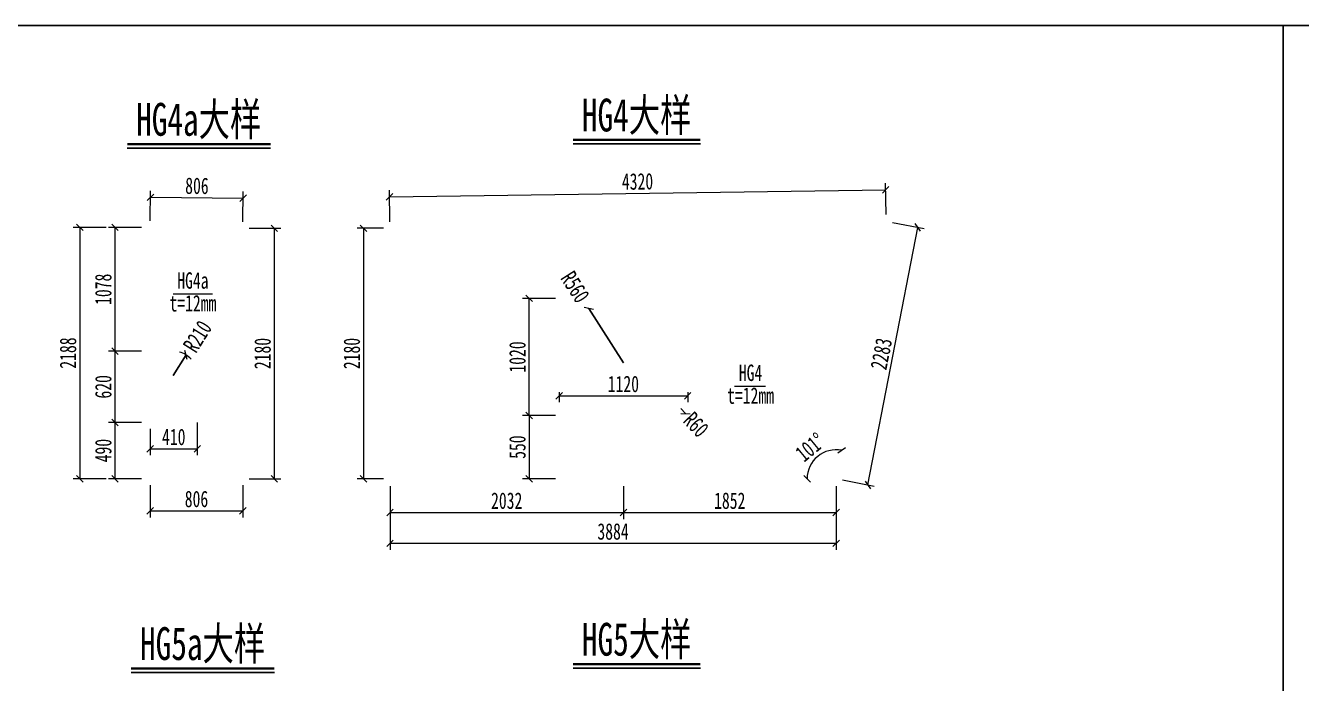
# Model space of a CAD drawing. Header units: millimetres. Extents: x -89049 to 410567, y -307459 to -100425.
# Drawn here: x 355615 to 366725, y -144361 to -138634 of the extents above; entities that cross this region are included whole.
import ezdxf
from ezdxf.enums import TextEntityAlignment as Align

# ---------------------------------------------------------------- set-up
doc = ezdxf.new("R2010")
doc.units = ezdxf.units.MM
doc.layers.get('Defpoints').update_dxf_attribs({"color": 8})
for name, color, linetype, lineweight in [('文字', 7, 'Continuous', 15), ('标注线及字体', 2, 'Continuous', 15), ('细实线', 4, 'Continuous', 15)]:
    doc.layers.add(name, color=color, linetype=linetype, lineweight=lineweight)
doc.styles.add('111', font='', dxfattribs={"width": 0.7})
doc.styles.add('BM_Dim', font='', dxfattribs={"width": 0.85})
doc.styles.get('111').set_extended_font_data('仿宋_GB2312')
doc.styles.get('BM_Dim').set_extended_font_data('仿宋_GB2312')
doc.dimstyles.new('200', dxfattribs={"dimscale": 0, "dimtxt": 2.5, "dimasz": 1, "dimexe": 1, "dimexo": 1, "dimgap": 0.6, "dimtad": 1, "dimdec": 0, "dimdsep": 46, "dimtxsty": '111', "dimblk": 'OBLIQUE', "dimcen": 0, "dimclrd": 4, "dimclre": 4, "dimclrt": 4, "dimadec": 1, "dimazin": 2, "dimtfac": 1, "dimtdec": 0, "dimtix": 1, "dimtmove": 2, "dimatfit": 3, "dimfxl": 4, "dimfxlon": 1, "dimtolj": 1, "dimlwd": -1, "dimlwe": -1, "dimarcsym": 0})

# ---------------------------------------------------------------- blocks, each defined once
blk = doc.blocks.new('_Oblique')
at = {"color": 0, "linetype": 'ByBlock', "lineweight": -2}
blk.add_line((-0.5, -0.5), (0.5, 0.5), dxfattribs=at)
blk = doc.blocks.new('*D3645')
at = {"layer": 'Defpoints', "color": 0, "transparency": 16777216}
for p in [(363105, -140063), (358789, -140399), (363109, -140338)]:
    blk.add_point(p, dxfattribs=at)
at = {"layer": '细实线', "color": 4, "transparency": 16777216}
for p, q in [((358788, -140342), (358784, -140068)), ((358785, -140125), (363105, -140063)), ((363108, -140280), (363104, -140006))]:
    blk.add_line(p, q, dxfattribs=at)
at = {"layer": '细实线', "color": 4, "transparency": 16777216, "xscale": 57.14285714285715, "yscale": 57.14285714285715, "zscale": 57.14285714285715}
for p, rotation in [((363105, -140063), 0.8161736947575524), ((358785, -140125), 180.8161736947576)]:
    blk.add_blockref('_Oblique', p, dxfattribs=dict(at, rotation=rotation))
at = {"layer": '细实线', "color": 4, "transparency": 16777216, "insert": (360944, -139992), "char_height": 142.9, "attachment_point": 5, "rotation": 0.8162, "style": '111'}
blk.add_mtext('\\A1;4320', dxfattribs=at)
blk = doc.blocks.new('*D3646')
at = {"layer": 'Defpoints', "color": 0, "transparency": 16777216}
for p in [(358789, -142579), (362673, -142579), (362673, -143141)]:
    blk.add_point(p, dxfattribs=at)
at = {"layer": '细实线', "color": 4, "transparency": 16777216}
for p, q in [((358789, -142912), (358789, -143198)), ((362673, -142912), (362673, -143198)), ((358789, -143141), (362673, -143141))]:
    blk.add_line(p, q, dxfattribs=at)
at = {"layer": '细实线', "color": 4, "transparency": 16777216, "xscale": 57.14285714285715, "yscale": 57.14285714285715, "zscale": 57.14285714285715}
for p, rotation in [((358789, -143141), 179.9999999999992), ((362673, -143141), 359.9999999999991)]:
    blk.add_blockref('_Oblique', p, dxfattribs=dict(at, rotation=rotation))
at = {"layer": '细实线', "color": 4, "transparency": 16777216, "insert": (360731, -143039), "char_height": 142.9, "attachment_point": 5, "style": '111'}
blk.add_mtext('\\A1;3884', dxfattribs=at)
blk = doc.blocks.new('*D3647')
at = {"layer": 'Defpoints', "color": 0, "transparency": 16777216}
for p in [(363109, -140338), (363385, -140391), (362673, -142579)]:
    blk.add_point(p, dxfattribs=at)
at = {"layer": '细实线', "color": 4, "transparency": 16777216}
for p, q in [((362949, -142633), (363385, -140391)), ((363165, -140348), (363441, -140402)), ((362729, -142590), (363005, -142643))]:
    blk.add_line(p, q, dxfattribs=at)
at = {"layer": '细实线', "color": 4, "transparency": 16777216, "xscale": 57.14285714285715, "yscale": 57.14285714285715, "zscale": 57.14285714285715}
for p, rotation in [((363385, -140391), 78.99999999998344), ((362949, -142633), 258.9999999999834)]:
    blk.add_blockref('_Oblique', p, dxfattribs=dict(at, rotation=rotation))
at = {"layer": '细实线', "color": 4, "transparency": 16777216, "insert": (363067, -141492), "char_height": 142.9, "attachment_point": 5, "rotation": 79, "style": '111'}
blk.add_mtext('\\A1;2283', dxfattribs=at)
blk = doc.blocks.new('*D3648')
at = {"layer": 'Defpoints', "color": 0, "transparency": 16777216}
for p in [(358789, -140399), (358559, -142579), (358789, -142579)]:
    blk.add_point(p, dxfattribs=at)
at = {"layer": '细实线', "color": 4, "transparency": 16777216}
for p, q in [((358732, -140399), (358502, -140399)), ((358559, -140399), (358559, -142579)), ((358732, -142579), (358502, -142579))]:
    blk.add_line(p, q, dxfattribs=at)
at = {"layer": '细实线', "color": 4, "transparency": 16777216, "xscale": 57.14285714285715, "yscale": 57.14285714285715, "zscale": 57.14285714285715}
for p, rotation in [((358559, -140399), 90), ((358559, -142579), 270)]:
    blk.add_blockref('_Oblique', p, dxfattribs=dict(at, rotation=rotation))
at = {"layer": '细实线', "color": 4, "transparency": 16777216, "insert": (358457, -141489), "char_height": 142.9, "attachment_point": 5, "rotation": 90, "style": '111'}
blk.add_mtext('\\A1;2180', dxfattribs=at)
blk = doc.blocks.new('*D3649')
at = {"layer": 'Defpoints', "color": 0, "transparency": 16777216}
for p in [(360821, -142029), (360001, -142579), (360821, -142579)]:
    blk.add_point(p, dxfattribs=at)
at = {"layer": '细实线', "color": 4, "transparency": 16777216}
for p, q in [((360230, -142029), (359944, -142029)), ((360001, -142029), (360001, -142579)), ((360230, -142579), (359944, -142579))]:
    blk.add_line(p, q, dxfattribs=at)
at = {"layer": '细实线', "color": 4, "transparency": 16777216, "xscale": 57.14285714285715, "yscale": 57.14285714285715, "zscale": 57.14285714285715}
for p, rotation in [((360001, -142029), 90), ((360001, -142579), 270)]:
    blk.add_blockref('_Oblique', p, dxfattribs=dict(at, rotation=rotation))
at = {"layer": '细实线', "color": 4, "transparency": 16777216, "insert": (359899, -142304), "char_height": 142.9, "attachment_point": 5, "rotation": 90, "style": '111'}
blk.add_mtext('\\A1;550', dxfattribs=at)
blk = doc.blocks.new('*D3650')
at = {"layer": 'Defpoints', "color": 0, "transparency": 16777216}
for p in [(360001, -141009), (360821, -141009), (360821, -142029)]:
    blk.add_point(p, dxfattribs=at)
at = {"layer": '细实线', "color": 4, "transparency": 16777216}
for p, q in [((360230, -141009), (359944, -141009)), ((360001, -142029), (360001, -141009)), ((360230, -142029), (359944, -142029))]:
    blk.add_line(p, q, dxfattribs=at)
at = {"layer": '细实线', "color": 4, "transparency": 16777216, "xscale": 57.14285714285715, "yscale": 57.14285714285715, "zscale": 57.14285714285715}
for p, rotation in [((360001, -141009), 90), ((360001, -142029), 270)]:
    blk.add_blockref('_Oblique', p, dxfattribs=dict(at, rotation=rotation))
at = {"layer": '细实线', "color": 4, "transparency": 16777216, "insert": (359899, -141519), "char_height": 142.9, "attachment_point": 5, "rotation": 90, "style": '111'}
blk.add_mtext('\\A1;1020', dxfattribs=at)
blk = doc.blocks.new('*D3651')
at = {"layer": 'Defpoints', "color": 0, "transparency": 16777216}
for p in [(360821, -142029), (358789, -142579), (360821, -142873)]:
    blk.add_point(p, dxfattribs=at)
at = {"layer": '细实线', "color": 4, "transparency": 16777216}
for p, q in [((358789, -142644), (358789, -142930)), ((360821, -142644), (360821, -142930)), ((358789, -142873), (360821, -142873))]:
    blk.add_line(p, q, dxfattribs=at)
at = {"layer": '细实线', "color": 4, "transparency": 16777216, "xscale": 57.14285714285715, "yscale": 57.14285714285715, "zscale": 57.14285714285715, "rotation": 180}
blk.add_blockref('_Oblique', (358789, -142873), dxfattribs=at)
at = {"layer": '细实线', "color": 4, "transparency": 16777216, "xscale": 57.14285714285715, "yscale": 57.14285714285715, "zscale": 57.14285714285715}
blk.add_blockref('_Oblique', (360821, -142873), dxfattribs=at)
at = {"layer": '细实线', "color": 4, "transparency": 16777216, "insert": (359805, -142771), "char_height": 142.9, "attachment_point": 5, "style": '111'}
blk.add_mtext('\\A1;2032', dxfattribs=at)
blk = doc.blocks.new('*D3652')
at = {"layer": 'Defpoints', "color": 0, "transparency": 16777216}
for p in [(360821, -142029), (362673, -142579), (362673, -142873)]:
    blk.add_point(p, dxfattribs=at)
at = {"layer": '细实线', "color": 4, "transparency": 16777216}
for p, q in [((360821, -142644), (360821, -142930)), ((362673, -142644), (362673, -142930)), ((360821, -142873), (362673, -142873))]:
    blk.add_line(p, q, dxfattribs=at)
at = {"layer": '细实线', "color": 4, "transparency": 16777216, "xscale": 57.14285714285715, "yscale": 57.14285714285715, "zscale": 57.14285714285715, "rotation": 180}
blk.add_blockref('_Oblique', (360821, -142873), dxfattribs=at)
at = {"layer": '细实线', "color": 4, "transparency": 16777216, "xscale": 57.14285714285715, "yscale": 57.14285714285715, "zscale": 57.14285714285715}
blk.add_blockref('_Oblique', (362673, -142873), dxfattribs=at)
at = {"layer": '细实线', "color": 4, "transparency": 16777216, "insert": (361747, -142771), "char_height": 142.9, "attachment_point": 5, "style": '111'}
blk.add_mtext('\\A1;1852', dxfattribs=at)
blk = doc.blocks.new('*D3653')
at = {"layer": 'Defpoints', "color": 0, "transparency": 16777216}
for p in [(360261, -141769), (361381, -141769), (361381, -141857)]:
    blk.add_point(p, dxfattribs=at)
at = {"layer": '细实线', "color": 4, "transparency": 16777216}
for p, q in [((360261, -141826), (360261, -141914)), ((360261, -141857), (361381, -141857)), ((361381, -141826), (361381, -141914))]:
    blk.add_line(p, q, dxfattribs=at)
at = {"layer": '细实线', "color": 4, "transparency": 16777216, "xscale": 57.14285714285715, "yscale": 57.14285714285715, "zscale": 57.14285714285715, "rotation": 180}
blk.add_blockref('_Oblique', (360261, -141857), dxfattribs=at)
at = {"layer": '细实线', "color": 4, "transparency": 16777216, "xscale": 57.14285714285715, "yscale": 57.14285714285715, "zscale": 57.14285714285715}
blk.add_blockref('_Oblique', (361381, -141857), dxfattribs=at)
at = {"layer": '细实线', "color": 4, "transparency": 16777216, "insert": (360821, -141755), "char_height": 142.9, "attachment_point": 5, "style": '111'}
blk.add_mtext('\\A1;1120', dxfattribs=at)
blk = doc.blocks.new('*D3654')
at = {"layer": 'Defpoints', "color": 0, "transparency": 16777216}
for p in [(360520, -141097), (360821, -141569)]:
    blk.add_point(p, dxfattribs=at)
at = {"layer": '细实线', "color": 4, "transparency": 16777216}
for p, q in [((360520, -141097), (360821, -141569)), ((360821, -141569), (360520, -141097))]:
    blk.add_line(p, q, dxfattribs=at)
at = {"layer": '细实线', "color": 4, "transparency": 16777216, "xscale": 57.14285714285715, "yscale": 57.14285714285715, "zscale": 57.14285714285715, "rotation": 122.5175892458309}
blk.add_blockref('_Oblique', (360520, -141097), dxfattribs=at)
at = {"layer": '细实线', "color": 4, "transparency": 16777216, "insert": (360401, -140910), "char_height": 142.9, "attachment_point": 5, "rotation": 302.5176, "style": '111'}
blk.add_mtext('\\A1;R560', dxfattribs=at)
blk = doc.blocks.new('*D3655')
at = {"layer": 'Defpoints', "color": 0, "transparency": 16777216}
for p in [(361321, -141969), (361363, -142012)]:
    blk.add_point(p, dxfattribs=at)
at = {"layer": '细实线', "color": 4, "transparency": 16777216}
for p, q in [((361363, -142012), (361321, -141969)), ((361321, -141969), (361363, -142012))]:
    blk.add_line(p, q, dxfattribs=at)
at = {"layer": '细实线', "color": 4, "transparency": 16777216, "xscale": 57.14285714285715, "yscale": 57.14285714285715, "zscale": 57.14285714285715, "rotation": 313.6470065939067}
blk.add_blockref('_Oblique', (361363, -142012), dxfattribs=at)
at = {"layer": '细实线', "color": 4, "transparency": 16777216, "insert": (361454, -142108), "char_height": 142.9, "attachment_point": 5, "rotation": 313.647, "style": '111'}
blk.add_mtext('\\A1;R60', dxfattribs=at)
blk = doc.blocks.new('*D3656')
at = {"layer": 'Defpoints', "color": 0, "transparency": 16777216}
for p in [(362752, -142176), (362459, -142445), (362276, -142579), (362638, -142579), (362680, -142545)]:
    blk.add_point(p, dxfattribs=at)
at = {"layer": '细实线', "color": 4, "transparency": 16777216}
blk.add_arc((362673, -142579), 252, 79, 180, dxfattribs=at)
at = {"layer": '细实线', "color": 4, "transparency": 16777216, "xscale": 57.14285714285715, "yscale": 57.14285714285715, "zscale": 57.14285714285715}
for p, rotation in [((362721, -142331), 348.9999999999809), ((362421, -142579), 270)]:
    blk.add_blockref('_Oblique', p, dxfattribs=dict(at, rotation=rotation))
at = {"layer": '细实线', "color": 4, "transparency": 16777216, "insert": (362448, -142305), "char_height": 142.9, "attachment_point": 5, "rotation": 39.5, "style": '111'}
blk.add_mtext('\\A1;101%%d', dxfattribs=at)
blk = doc.blocks.new('*D3657')
at = {"layer": 'Defpoints', "color": 0, "transparency": 16777216}
for p in [(357510, -140137), (356701, -140391), (357507, -140399)]:
    blk.add_point(p, dxfattribs=at)
at = {"layer": '细实线', "color": 4, "transparency": 16777216}
for p, q in [((356702, -140333), (356705, -140072)), ((357508, -140342), (357510, -140080)), ((356704, -140129), (357510, -140137))]:
    blk.add_line(p, q, dxfattribs=at)
at = {"layer": '细实线', "color": 4, "transparency": 16777216, "xscale": 57.14285714285715, "yscale": 57.14285714285715, "zscale": 57.14285714285715}
for p, rotation in [((356704, -140129), 179.4262908393074), ((357510, -140137), 359.4262908393074)]:
    blk.add_blockref('_Oblique', p, dxfattribs=dict(at, rotation=rotation))
at = {"layer": '细实线', "color": 4, "transparency": 16777216, "insert": (357108, -140030), "char_height": 142.9, "attachment_point": 5, "rotation": 359.4263, "style": '111'}
blk.add_mtext('\\A1;806', dxfattribs=at)
blk = doc.blocks.new('*D3658')
at = {"layer": 'Defpoints', "color": 0, "transparency": 16777216}
for p in [(356701, -142579), (357507, -142579), (357507, -142859)]:
    blk.add_point(p, dxfattribs=at)
at = {"layer": '细实线', "color": 4, "transparency": 16777216}
for p, q in [((356701, -142636), (356701, -142916)), ((357507, -142636), (357507, -142916)), ((356701, -142859), (357507, -142859))]:
    blk.add_line(p, q, dxfattribs=at)
at = {"layer": '细实线', "color": 4, "transparency": 16777216, "xscale": 57.14285714285715, "yscale": 57.14285714285715, "zscale": 57.14285714285715}
for p, rotation in [((356701, -142859), 179.999999999998), ((357507, -142859), 359.9999999999979)]:
    blk.add_blockref('_Oblique', p, dxfattribs=dict(at, rotation=rotation))
at = {"layer": '细实线', "color": 4, "transparency": 16777216, "insert": (357104, -142756), "char_height": 142.9, "attachment_point": 5, "style": '111'}
blk.add_mtext('\\A1;806', dxfattribs=at)
blk = doc.blocks.new('*D3659')
at = {"layer": 'Defpoints', "color": 0, "transparency": 16777216}
for p in [(356701, -140391), (356088, -142579), (356701, -142579)]:
    blk.add_point(p, dxfattribs=at)
at = {"layer": '细实线', "color": 4, "transparency": 16777216}
for p, q in [((356317, -140391), (356031, -140391)), ((356088, -140391), (356088, -142579)), ((356317, -142579), (356031, -142579))]:
    blk.add_line(p, q, dxfattribs=at)
at = {"layer": '细实线', "color": 4, "transparency": 16777216, "xscale": 57.14285714285715, "yscale": 57.14285714285715, "zscale": 57.14285714285715}
for p, rotation in [((356088, -140391), 90), ((356088, -142579), 270)]:
    blk.add_blockref('_Oblique', p, dxfattribs=dict(at, rotation=rotation))
at = {"layer": '细实线', "color": 4, "transparency": 16777216, "insert": (355986, -141485), "char_height": 142.9, "attachment_point": 5, "rotation": 90, "style": '111'}
blk.add_mtext('\\A1;2188', dxfattribs=at)
blk = doc.blocks.new('*D3660')
at = {"layer": 'Defpoints', "color": 0, "transparency": 16777216}
for p in [(357507, -140399), (357782, -140399), (357507, -142579)]:
    blk.add_point(p, dxfattribs=at)
at = {"layer": '细实线', "color": 4, "transparency": 16777216}
for p, q in [((357564, -140399), (357839, -140399)), ((357782, -142579), (357782, -140399)), ((357564, -142579), (357839, -142579))]:
    blk.add_line(p, q, dxfattribs=at)
at = {"layer": '细实线', "color": 4, "transparency": 16777216, "xscale": 57.14285714285715, "yscale": 57.14285714285715, "zscale": 57.14285714285715}
for p, rotation in [((357782, -140399), 90), ((357782, -142579), 270)]:
    blk.add_blockref('_Oblique', p, dxfattribs=dict(at, rotation=rotation))
at = {"layer": '细实线', "color": 4, "transparency": 16777216, "insert": (357680, -141489), "char_height": 142.9, "attachment_point": 5, "rotation": 90, "style": '111'}
blk.add_mtext('\\A1;2180', dxfattribs=at)
blk = doc.blocks.new('*D3661')
at = {"layer": 'Defpoints', "color": 0, "transparency": 16777216}
for p in [(356395, -142089), (356701, -142089), (356701, -142579)]:
    blk.add_point(p, dxfattribs=at)
at = {"layer": '细实线', "color": 4, "transparency": 16777216}
for p, q in [((356624, -142089), (356338, -142089)), ((356395, -142579), (356395, -142089)), ((356624, -142579), (356338, -142579))]:
    blk.add_line(p, q, dxfattribs=at)
at = {"layer": '细实线', "color": 4, "transparency": 16777216, "xscale": 57.14285714285715, "yscale": 57.14285714285715, "zscale": 57.14285714285715}
for p, rotation in [((356395, -142089), 90), ((356395, -142579), 270)]:
    blk.add_blockref('_Oblique', p, dxfattribs=dict(at, rotation=rotation))
at = {"layer": '细实线', "color": 4, "transparency": 16777216, "insert": (356293, -142334), "char_height": 142.9, "attachment_point": 5, "rotation": 90, "style": '111'}
blk.add_mtext('\\A1;490', dxfattribs=at)
blk = doc.blocks.new('*D3662')
at = {"layer": 'Defpoints', "color": 0, "transparency": 16777216}
for p in [(356395, -141469), (356701, -141469), (356701, -142089)]:
    blk.add_point(p, dxfattribs=at)
at = {"layer": '细实线', "color": 4, "transparency": 16777216}
for p, q in [((356624, -141469), (356338, -141469)), ((356395, -142089), (356395, -141469)), ((356624, -142089), (356338, -142089))]:
    blk.add_line(p, q, dxfattribs=at)
at = {"layer": '细实线', "color": 4, "transparency": 16777216, "xscale": 57.14285714285715, "yscale": 57.14285714285715, "zscale": 57.14285714285715}
for p, rotation in [((356395, -141469), 90), ((356395, -142089), 270)]:
    blk.add_blockref('_Oblique', p, dxfattribs=dict(at, rotation=rotation))
at = {"layer": '细实线', "color": 4, "transparency": 16777216, "insert": (356293, -141779), "char_height": 142.9, "attachment_point": 5, "rotation": 90, "style": '111'}
blk.add_mtext('\\A1;620', dxfattribs=at)
blk = doc.blocks.new('*D3663')
at = {"layer": 'Defpoints', "color": 0, "transparency": 16777216}
for p in [(356395, -140391), (356701, -140391), (356701, -141469)]:
    blk.add_point(p, dxfattribs=at)
at = {"layer": '细实线', "color": 4, "transparency": 16777216}
for p, q in [((356624, -140391), (356338, -140391)), ((356395, -141469), (356395, -140391)), ((356624, -141469), (356338, -141469))]:
    blk.add_line(p, q, dxfattribs=at)
at = {"layer": '细实线', "color": 4, "transparency": 16777216, "xscale": 57.14285714285715, "yscale": 57.14285714285715, "zscale": 57.14285714285715}
for p, rotation in [((356395, -140391), 90), ((356395, -141469), 270)]:
    blk.add_blockref('_Oblique', p, dxfattribs=dict(at, rotation=rotation))
at = {"layer": '细实线', "color": 4, "transparency": 16777216, "insert": (356293, -140930), "char_height": 142.9, "attachment_point": 5, "rotation": 90, "style": '111'}
blk.add_mtext('\\A1;1078', dxfattribs=at)
blk = doc.blocks.new('*D3664')
at = {"layer": 'Defpoints', "color": 0, "transparency": 16777216}
for p in [(357111, -141971), (356701, -142089), (357111, -142318)]:
    blk.add_point(p, dxfattribs=at)
at = {"layer": '细实线', "color": 4, "transparency": 16777216}
for p, q in [((357111, -142089), (357111, -142375)), ((356701, -142146), (356701, -142375)), ((356701, -142318), (357111, -142318))]:
    blk.add_line(p, q, dxfattribs=at)
at = {"layer": '细实线', "color": 4, "transparency": 16777216, "xscale": 57.14285714285715, "yscale": 57.14285714285715, "zscale": 57.14285714285715, "rotation": 180}
blk.add_blockref('_Oblique', (356701, -142318), dxfattribs=at)
at = {"layer": '细实线', "color": 4, "transparency": 16777216, "xscale": 57.14285714285715, "yscale": 57.14285714285715, "zscale": 57.14285714285715}
blk.add_blockref('_Oblique', (357111, -142318), dxfattribs=at)
at = {"layer": '细实线', "color": 4, "transparency": 16777216, "insert": (356906, -142216), "char_height": 142.9, "attachment_point": 5, "style": '111'}
blk.add_mtext('\\A1;410', dxfattribs=at)
blk = doc.blocks.new('*D3665')
at = {"layer": 'Defpoints', "color": 0, "transparency": 16777216}
for p in [(357013, -141501), (356901, -141679)]:
    blk.add_point(p, dxfattribs=at)
at = {"layer": '细实线', "color": 4, "transparency": 16777216}
for p, q in [((357013, -141501), (356901, -141679)), ((356901, -141679), (357013, -141501))]:
    blk.add_line(p, q, dxfattribs=at)
blk.add_arc((356901, -141679), 210, 42.2537, 74.3608, dxfattribs=at)
at = {"layer": '细实线', "color": 4, "transparency": 16777216, "xscale": 57.14285714285715, "yscale": 57.14285714285715, "zscale": 57.14285714285715, "rotation": 57.89285402180658}
blk.add_blockref('_Oblique', (357013, -141501), dxfattribs=at)
at = {"layer": '细实线', "color": 4, "transparency": 16777216, "insert": (357113, -141341), "char_height": 142.9, "attachment_point": 5, "rotation": 57.8929, "style": '111'}
blk.add_mtext('\\A1;R210', dxfattribs=at)

msp = doc.modelspace()

# ---------------------------------------------------------------- linework, layer by layer
at = {"color": 4}
for p, q in [((356500.7, -139701.2), (357748.5, -139701.2)), ((360383, -139663.8), (361492.4, -139663.8)), ((356534.7, -144264.4), (357782.4, -144264.4)), ((360383, -144226.7), (361492.4, -144226.7))]:
    msp.add_line(p, q, dxfattribs=at)
at = {"color": 6, "const_width": 20.6}
for points in [[(360383, -139629.6), (361492.4, -139629.6)], [(356500.7, -139666.9), (357748.5, -139666.9)], [(360383, -144192.4), (361492.4, -144192.4)], [(356534.7, -144230.1), (357782.4, -144230.1)]]:
    msp.add_lwpolyline(points, dxfattribs=at)
at = {"layer": 'Defpoints'}
for points in [[(366566.6, -138634.1), (344566.6, -138634.1), (344566.6, -153251.3), (366566.6, -153251.3)], [(388566.6, -138634.1), (366566.6, -138634.1), (366566.6, -153251.3), (388566.6, -153251.3)]]:
    msp.add_lwpolyline(points, close=True, dxfattribs=at)
at = {"layer": '细实线'}
for p, q in [((356900, -140970.7), (357242.8, -140970.7)), ((361788.8, -141774.2), (362057.5, -141774.2))]:
    msp.add_line(p, q, dxfattribs=at)

# ---------------------------------------------------------------- texts
at = {"layer": '文字', "style": 'BM_Dim', "width": 0.7}
for s, p in [('HG4a', (357073, -140967.6)), ('t=12mm', (357073, -141166)), ('HG4', (361928.3, -141771.1)), ('t=12mm', (361928.3, -141969.5))]:
    msp.add_text(s, height=142.86, dxfattribs=at).set_placement(p, align=Align.BOTTOM_CENTER)
at = {"layer": '标注线及字体', "style": '111', "width": 0.7}
for s, p in [('HG4a大样', (357123.5, -139444.7)), ('HG4大样', (360936.6, -139407.3)), ('HG5a大样', (357157.4, -144007.9)), ('HG5大样', (360936.6, -143970.2))]:
    msp.add_text(s, height=285.71, dxfattribs=at).set_placement(p, align=Align.MIDDLE)

# ---------------------------------------------------------------- dimensions: what is measured, and where the dimension line sits
at = {"layer": '细实线'}
for p1, p2, distance, picture, middle in [((356701.5, -140390.6), (357507.2, -140398.7), 262, '*D3657', (357108, -140030.5)), ((358789, -140399.1), (363109, -140337.6), 274.2, '*D3645', (360943.6, -139991.9)), ((362673.3, -142578.9), (363109, -140337.6), -280.9, '*D3647', (363066.5, -141492.3)), ((356701.5, -142578.9), (357507.2, -142578.9), -279.6, '*D3658', (357104.3, -142756.3)), ((358789, -142578.9), (362673.3, -142578.9), -562.1, '*D3646', (360731.2, -143038.8))]:
    dim = msp.add_aligned_dim(p1=p1, p2=p2, distance=distance, dimstyle='200', override={"dimscale": 57.142857, "dimblk": 'Oblique'}, dxfattribs=at)
    dim.commit()
    dim.dimension.update_dxf_attribs({"geometry": picture, "text_midpoint": middle})
for base, p1, p2, picture, middle in [((356088.1, -142578.9), (356701.5, -140390.6), (356701.5, -142578.9), '*D3659', (355985.9, -141484.8)), ((356394.9, -140390.6), (356701.5, -141468.9), (356701.5, -140390.6), '*D3663', (356292.7, -140929.8)), ((357781.8, -140398.7), (357507.2, -142578.9), (357507.2, -140398.7), '*D3660', (357679.6, -141488.8)), ((358559.2, -142578.9), (358789, -140399.1), (358789, -142578.9), '*D3648', (358457, -141489)), ((360001.1, -141008.9), (360821.5, -142028.9), (360821.5, -141008.9), '*D3650', (359898.9, -141518.9)), ((356394.9, -141468.9), (356701.5, -142088.9), (356701.5, -141468.9), '*D3662', (356292.7, -141778.9)), ((356394.9, -142088.9), (356701.5, -142578.9), (356701.5, -142088.9), '*D3661', (356292.7, -142333.9)), ((360001.1, -142578.9), (360821.5, -142028.9), (360821.5, -142578.9), '*D3649', (359898.9, -142303.9))]:
    dim = msp.add_linear_dim(base=base, p1=p1, p2=p2, angle=90, dimstyle='200', override={"dimscale": 57.142857, "dimblk": 'Oblique'}, dxfattribs=at)
    dim.commit()
    dim.dimension.update_dxf_attribs({"geometry": picture, "text_midpoint": middle})
for center, mpoint, picture, middle in [((360821.5, -141568.9), (360520.4, -141096.7), '*D3654', (360401.3, -140909.8)), ((356901.5, -141678.9), (357013.1, -141501), '*D3665', (357113.3, -141341.4)), ((361321.5, -141968.9), (361362.9, -142012.3), '*D3655', (361454.1, -142108))]:
    dim = msp.add_radius_dim(center=center, mpoint=mpoint, dimstyle='200', override={"dimscale": 57.142857, "dimblk": 'Oblique'}, dxfattribs=at)
    dim.commit()
    dim.dimension.update_dxf_attribs({"geometry": picture, "text_midpoint": middle, "dimtype": 164})
for base, p1, p2, picture, middle in [((361381.5, -141856.9), (360261.5, -141768.9), (361381.5, -141768.9), '*D3653', (360821.5, -141754.7)), ((357111.5, -142317.8), (356701.5, -142088.9), (357111.5, -141970.7), '*D3664', (356906.5, -142215.5)), ((360821.455, -142872.8003), (358789.019, -142578.9097), (360821.455, -142028.9097), '*D3651', (359805.237, -142770.5609)), ((362673.3, -142872.8), (360821.5, -142028.9), (362673.3, -142578.9), '*D3652', (361747.4, -142770.6))]:
    dim = msp.add_linear_dim(base=base, p1=p1, p2=p2, dimstyle='200', override={"dimscale": 57.142857, "dimblk": 'Oblique'}, dxfattribs=at)
    dim.commit()
    dim.dimension.update_dxf_attribs({"geometry": picture, "text_midpoint": middle})
dim = msp.add_angular_dim_2l(base=(362459.3, -142445.4), line1=((362751.6, -142176.1), (362680, -142544.6)), line2=((362638.3, -142578.9), (362276.5, -142578.9)), dimstyle='200', override={"dimscale": 57.142857, "dimblk": 'Oblique'}, dxfattribs=at)
dim.commit()
dim.dimension.update_dxf_attribs({"geometry": '*D3656', "text_midpoint": (362447.8, -142305.4)})

doc.saveas('drawing.dxf')
